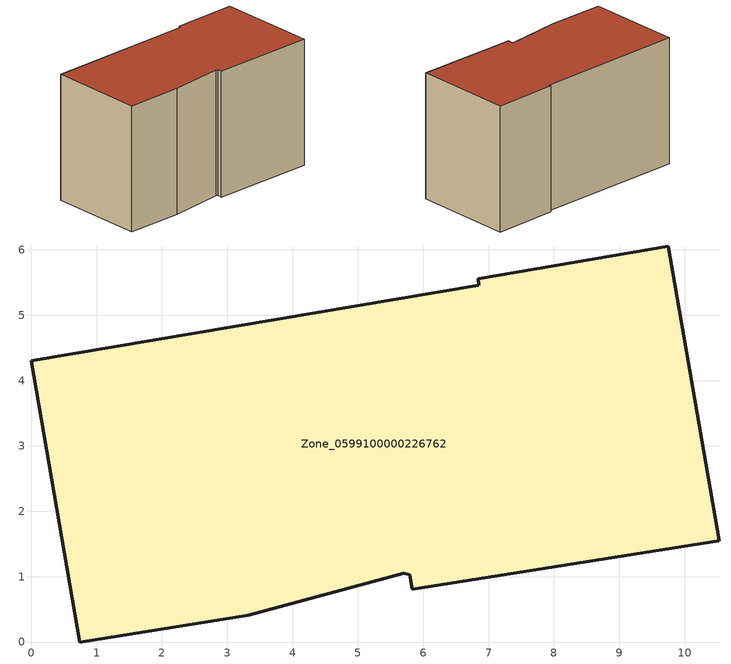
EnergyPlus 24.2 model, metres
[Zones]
Zone_0599100000226762
 floor ground (C_G): 6.85,5.46 6.84,5.56 9.75,6.06 10.53,1.55 5.83,0.81 5.8,1.03 5.7,1.05 3.33,0.41 0.74,0 0,4.3 z0
 wall outside (C_F): 6.84,5.56 6.85,5.46 0,4.3 0.74,0 3.33,0.41 5.7,1.05 5.8,1.03 5.83,0.81 10.53,1.55 9.75,6.06 6.84,5.56 z0:5.87
 roof outside (C_R): 3.33,0.41 5.7,1.05 5.8,1.03 5.83,0.81 10.53,1.55 9.75,6.06 6.84,5.56 6.85,5.46 0,4.3 0.74,0 z5.87
[BUILDING]
Pand.0599100000226762: North Axis=0; Terrain=City; Loads Convergence Tolerance Value=0.04; Temperature Convergence Tolerance Value=0.4; Solar Distribution=FullExterior; Maximum Number of Warmup Days=25; Minimum Number of Warmup Days=1
[Site:Location]
Rotterdam.The.Hague.AP_ZH_NLD Design_Conditions: Latitude=51.96; Longitude=4.45; Time Zone=1; Elevation=-4.5
[SITE:GROUNDTEMPERATURE:BUILDINGSURFACE]
18, 18, 18, 18, 18, 18, 18, 18, 18, 18, 18, 18
[MATERIAL] Thermal Absorptance=0.9; Solar Absorptance=0.7; Visible Absorptance=0.7
Name | Roughness | Thickness | Conductivity | Density | Specific Heat
G.TC.1946 | MediumSmooth | 0.15 | 1 | 540 | 1210
F.TC.1946 | Rough | 0.3 | 0.857143 | 1920 | 840
R.TC.1946 | MediumRough | 0.2 | 0.909091 | 1500 | 1000
[CONSTRUCTION]
C_G: G.TC.1946
C_F: F.TC.1946
C_R: R.TC.1946
[ZONE]
Zone_0599100000226762: Type=1; Multiplier=1; Ceiling Height=Autocalculate; Volume=Autocalculate; Floor Area=autocalculate; Part of Total Floor Area=Yes
[ZONEINFILTRATION:DESIGNFLOWRATE]
Infil_Zone_0599100000226762: Zone or ZoneList or Space or SpaceList=Zone_0599100000226762; Schedule=AlwaysOn; Design Flow Rate Calculation Method=Flow/Area; Flow Rate per Floor Area=0.003; Constant Term Coefficient=1; Temperature Term Coefficient=0; Velocity Term Coefficient=0; Velocity Squared Term Coefficient=0
[HVACTEMPLATE:ZONE:IDEALLOADSAIRSYSTEM]
Zone_0599100000226762: Maximum Heating Supply Air Temperature=50; Minimum Cooling Supply Air Temperature=13; Maximum Heating Supply Air Humidity Ratio=0.0156; Minimum Cooling Supply Air Humidity Ratio=0.0077; Heating Limit=NoLimit; Cooling Limit=NoLimit; Dehumidification Control Type=ConstantSensibleHeatRatio; Cooling Sensible Heat Ratio=0.7; Dehumidification Setpoint=60; Humidification Control Type=None; Humidification Setpoint=30; Outdoor Air Method=None; Outdoor Air Flow Rate per Person=0.00944; Outdoor Air Flow Rate per Zone Floor Area=0; Outdoor Air Flow Rate per Zone=0; Demand Controlled Ventilation Type=None; Outdoor Air Economizer Type=NoEconomizer; Heat Recovery Type=None; Sensible Heat Recovery Effectiveness=0.7; Latent Heat Recovery Effectiveness=0.65
[ZONECONTROL:THERMOSTAT]
ThermostatControl_Zone_0599100000226762: Zone or ZoneList=Zone_0599100000226762; Control Type Schedule=DualSetpointControlType; Control 1=Thermostat_Zone_0599100000226762; Temperature Difference Between Cutout And Setpoint=0
[THERMOSTATSETPOINT:DUALSETPOINT]
Thermostat_Zone_0599100000226762: Heating Setpoint Temperature Schedule=HeatingSetpoint_Zone_0599100000226762; Cooling Setpoint Temperature Schedule=CoolingSetpoint_Zone_0599100000226762
[SCHEDULE:COMPACT]
HeatingSetpoint_Zone_0599100000226762: Through: 12/31, For: AllDays, Until: 24:00, 21
CoolingSetpoint_Zone_0599100000226762: Through: 12/31, For: AllDays, Until: 24:00, 24
DualSetpointControlType: Through: 12/31, For: AllDays, Until: 24:00, 4
AlwaysOn: Through: 12/31, For: AllDays, Until: 24:00, 1
